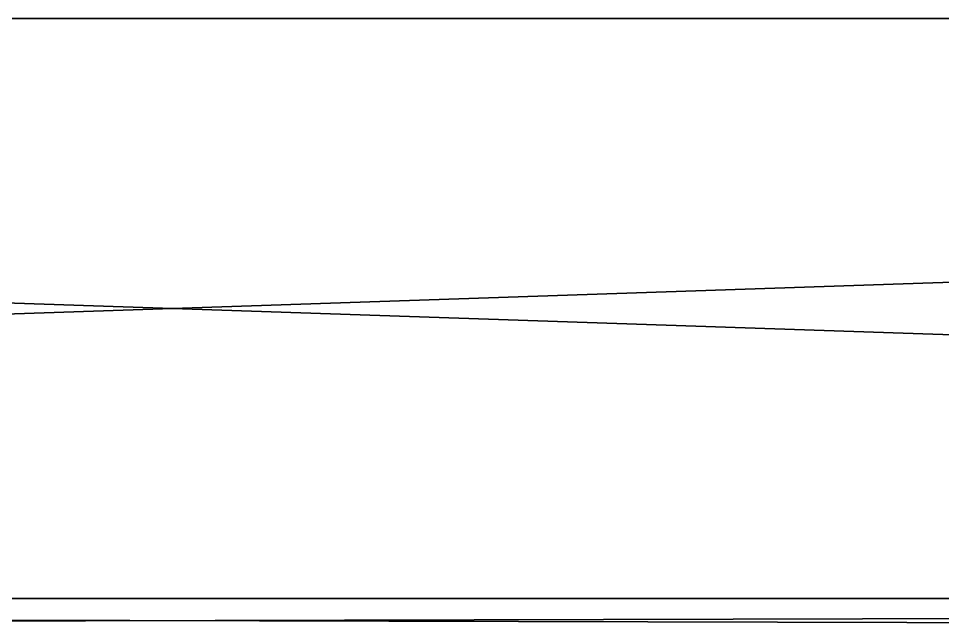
# Model space of a CAD drawing. Header units: centimetres. Extents: x -22.5 to 22.5, y -3.1 to 0.
# Drawn here: x -0.398 to 1.99, y -1.559 to 0 of the extents above; entities that cross this region are included whole.
import ezdxf

# ---------------------------------------------------------------- set-up
doc = ezdxf.new("R2010")
doc.units = ezdxf.units.CM
doc.header["$MEASUREMENT"] = 0
doc.layers.add('CAB_DOORS', color=31, linetype='Continuous')

msp = doc.modelspace()

# ---------------------------------------------------------------- meshes
at = {"layer": 'CAB_DOORS', "color": 31}
mesh = msp.add_polyface(dxfattribs=at)
corners = [(-22.4121, -1.7121, 66.2121), (-22.4121, 0, 66.2121), (-22.4772, -1.6148, 66.1148), (-22.4772, 0, 66.1148), (-22.5, -1.5, 66), (-22.5, 0, 66), (-22.3148, -1.6148, 66.2772), (-22.3148, 0, 66.2772), (-22.2, -1.5, 66.3), (-22.2, 0, 66.3), (-22.4772, -1.6148, 0.1852), (-22.4121, -1.7121, 0.0879), (-22.5, -1.5, 0.3), (22.2, -1.5, 66.3), (-22.3148, -1.6148, 0.0228), (-22.3148, 0, 0.0228), (-22.2, -1.5), (-22.2, 0), (-22.4772, 0, 0.1852), (-22.5, 0, 0.3), (-22.4121, 0, 0.0879), (22.3148, -1.6148, 0.0228), (22.2, 0), (-22.3148, -1.7772, 66.1148), (-22.2, -1.8, 66), (22.3148, -1.7772, 66.1148), (22.4121, -1.7121, 66.2121), (22.3148, -1.6148, 66.2772), (-22.3148, -1.7772, 0.1852), (22.2, -1.8, 0.3), (-22.2, -1.8, 0.3), (22.3148, -1.7772, 0.1852), (22.2, -1.5), (22.2, 0, 66.3), (22.3148, 0, 0.0228), (-1.5352, -2.0893, 65.0994), (-1.5413, -2.0336, 64.7191), (-1.536, -1.8748, 64.934), (-1.5362, -2.2539, 64.7006), (-1.5295, -1.9823, 64.6934)]
mesh.append_faces([[corners[k] for k in face] for face in [(2, 1, 3), (4, 3, 5), (1, 6, 7), (7, 8, 9), (0, 10, 11), (2, 12, 10), (16, 15, 17), (18, 12, 19), (20, 10, 18), (14, 20, 15), (21, 11, 14), (22, 16, 17), (4, 19, 12), (28, 29, 30), (11, 31, 28), (32, 14, 16), (23, 30, 24), (0, 28, 23), (29, 24, 30), (1, 5, 3), (35, 36, 37)]], dxfattribs={"vtx0": -1, "color": 31})
mesh.append_faces([[corners[k] for k in face] for face in [(33, 15, 9), (20, 19, 15), (9, 19, 7)]], dxfattribs={"vtx0": -1, "vtx1": -1, "color": 31})
mesh.append_faces([[corners[k] for k in face] for face in [(9, 15, 19)]], dxfattribs={"vtx0": -1, "vtx1": -1, "vtx2": -1, "color": 31})
mesh.append_faces([[corners[k] for k in face] for face in [(7, 19, 5)]], dxfattribs={"vtx0": -1, "vtx2": -1, "color": 31})
mesh.append_faces([[corners[k] for k in face] for face in [(0, 1, 2), (2, 3, 4), (0, 6, 1), (6, 8, 7), (2, 10, 0), (4, 12, 2), (8, 13, 9), (14, 15, 16), (10, 12, 18), (11, 10, 20), (11, 20, 14), (5, 19, 4), (23, 24, 25), (0, 23, 26), (0, 26, 6), (6, 27, 8), (28, 30, 23), (11, 28, 0), (18, 19, 20), (36, 38, 39)]], dxfattribs={"vtx1": -1, "color": 31})
mesh.append_faces([[corners[k] for k in face] for face in [(17, 15, 34), (1, 7, 5)]], dxfattribs={"vtx1": -1, "vtx2": -1, "color": 31})
mesh = msp.add_polyface(dxfattribs=at)
corners = [(22.3148, -1.6148, 66.2772), (22.3148, 0, 66.2772), (22.2, -1.5, 66.3), (22.2, 0, 66.3), (22.4772, -1.6148, 66.1148), (22.5, -1.5, 66), (22.4772, 0, 66.1148), (22.5, 0, 66), (22.4121, -1.7121, 66.2121), (22.4121, 0, 66.2121), (-22.2, 0, 66.3), (22.5, -1.5, 0.3), (22.5, 0, 0.3), (22.4121, -1.7121, 0.0879), (22.3148, -1.6148, 0.0228), (22.4121, 0, 0.0879), (22.3148, 0, 0.0228), (22.4772, -1.6148, 0.1852), (22.4772, 0, 0.1852), (22.2, -1.5), (22.2, 0), (-22.4121, -1.7121, 0.0879), (-22.2, -1.5), (22.3148, -1.7772, 66.1148), (-22.2, -1.8, 66), (22.2, -1.8, 66), (-22.3148, -1.7772, 66.1148), (-22.3148, -1.6148, 66.2772), (-22.2, -1.5, 66.3), (22.3148, -1.7772, 0.1852), (22.2, -1.8, 0.3), (-22.3148, -1.7772, 0.1852), (-22.3148, -1.6148, 0.0228), (-22.3148, 0, 0.0228), (-22.2, 0), (1.5308, -2.3495, 65.0295), (1.5374, -2.1402, 65.1045), (1.5325, -2.0266, 65.0395), (1.53, -1.9875, 64.6892), (1.5404, -1.8783, 64.8808), (1.5371, -2.3819, 64.8502), (1.5309, -2.2683, 64.683)]
mesh.append_faces([[corners[k] for k in face] for face in [(2, 1, 3), (6, 5, 7), (9, 4, 6), (0, 9, 1), (10, 2, 3), (7, 11, 12), (15, 14, 16), (17, 15, 18), (11, 18, 12), (16, 19, 20), (4, 13, 17), (5, 17, 11), (23, 24, 25), (8, 26, 23), (27, 8, 0), (28, 0, 2), (29, 25, 30), (13, 23, 29), (7, 9, 6), (34, 16, 20), (38, 37, 39)]], dxfattribs={"vtx0": -1, "color": 31})
mesh.append_faces([[corners[k] for k in face] for face in [(1, 12, 3)]], dxfattribs={"vtx0": -1, "vtx1": -1, "color": 31})
mesh.append_faces([[corners[k] for k in face] for face in [(12, 15, 3), (3, 15, 33)]], dxfattribs={"vtx0": -1, "vtx1": -1, "vtx2": -1, "color": 31})
mesh.append_faces([[corners[k] for k in face] for face in [(1, 7, 12), (33, 15, 16)]], dxfattribs={"vtx0": -1, "vtx2": -1, "color": 31})
mesh.append_faces([[corners[k] for k in face] for face in [(0, 1, 2), (4, 5, 6), (8, 4, 9), (8, 9, 0), (5, 11, 7), (13, 14, 15), (13, 15, 17), (17, 18, 11), (14, 19, 16), (8, 13, 4), (4, 17, 5), (13, 21, 14), (19, 22, 20), (23, 25, 29), (8, 23, 13), (29, 30, 31), (13, 29, 21), (14, 32, 19), (25, 24, 30), (40, 35, 41)]], dxfattribs={"vtx1": -1, "color": 31})
mesh.append_faces([[corners[k] for k in face] for face in [(1, 9, 7)]], dxfattribs={"vtx1": -1, "vtx2": -1, "color": 31})
mesh.append_faces([[corners[k] for k in face] for face in [(12, 18, 15), (35, 36, 37)]], dxfattribs={"vtx2": -1, "color": 31})

doc.saveas('drawing.dxf')
